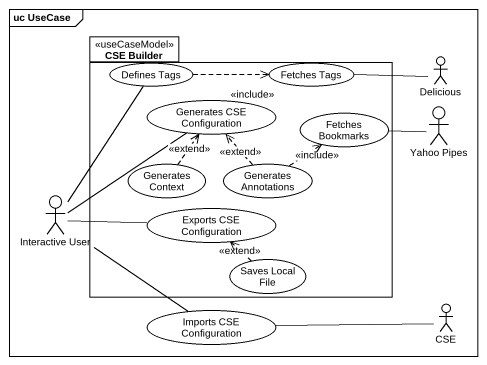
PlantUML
@startuml
mainframe uc UseCase
package "CSE Builder" as CSE_Builder <<useCaseModel>> {
  usecase "Defines Tags" as Defines_Tags
  usecase "Fetches Tags" as Fetches_Tags
  usecase "Generates CSE Configuration" as Generates_CSE_Configuration
  usecase "Fetches Bookmarks" as Fetches_Bookmarks
  usecase "Generates Context" as Generates_Context
  usecase "Generates Annotations" as Generates_Annotations
  usecase "Exports CSE Configuration" as Exports_CSE_Configuration
  usecase "Saves Local File" as Saves_Local_File
}
actor Delicious
actor "Yahoo Pipes" as Yahoo_Pipes
actor "Interactive User" as Interactive_User
usecase "Imports CSE Configuration" as Imports_CSE_Configuration
actor CSE
Defines_Tags .right.> Fetches_Tags : <<include>>
Delicious -left- Fetches_Tags
Fetches_Bookmarks -right- Yahoo_Pipes
Generates_Context .up.> Generates_CSE_Configuration : <<extend>>
Generates_Annotations .up.> Generates_CSE_Configuration : <<extend>>
Generates_Annotations .up.> Fetches_Bookmarks : <<include>>
Interactive_User -up- Defines_Tags
Interactive_User -up- Generates_CSE_Configuration
Interactive_User -right- Exports_CSE_Configuration
Interactive_User -- Imports_CSE_Configuration
Saves_Local_File .up.> Exports_CSE_Configuration : <<extend>>
CSE -left- Imports_CSE_Configuration
@enduml
